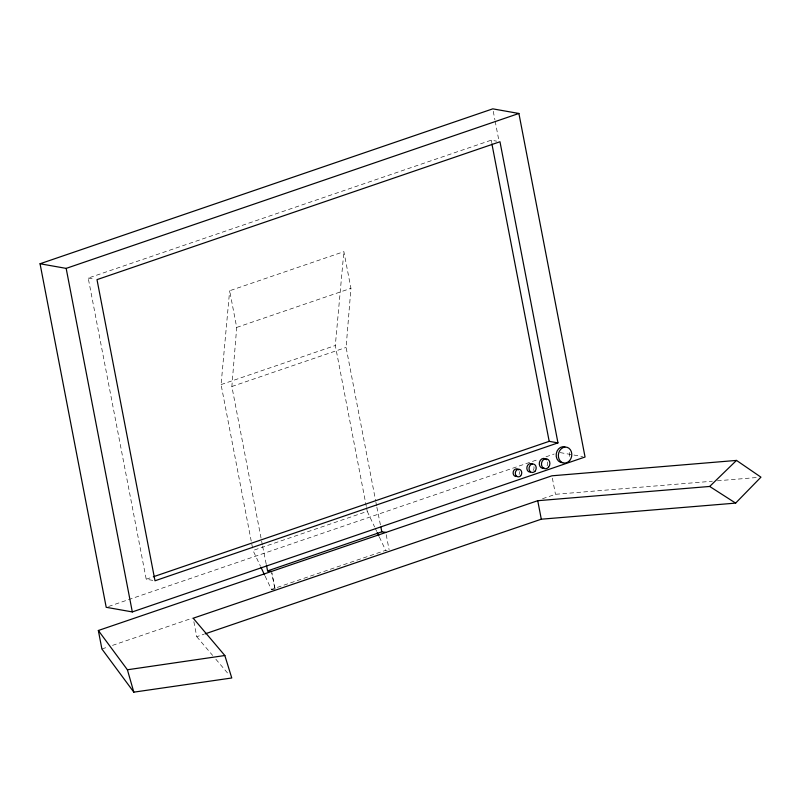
<?xml version="1.0" encoding="UTF-8"?>
<svg xmlns="http://www.w3.org/2000/svg" width="801" height="801" viewBox="0 0 801 801"><rect width="100%" height="100%" fill="white"/><g stroke="black" fill="none" stroke-linecap="round" stroke-linejoin="round"><path stroke-width="0.6" stroke-dasharray="4 3" d="M262.378 544.99L231.859 386.503L236.706 327.419L229.647 290.743L343.879 251.664L350.938 288.33L346.092 347.414L375.669 500.985M252.545 547.994L221.076 384.59L229.647 290.743M366.307 506.452L335.309 345.501L343.879 251.664M152.801 580.385L146.213 579.223L88.22 278.077L491.193 140.195L496.68 141.166M236.706 327.419L350.938 288.33M221.076 384.59L335.309 345.501M231.859 386.503L346.092 347.414M146.213 579.223L152.12 577.201M366.548 507.684L367.259 511.368L253.016 550.457L260.375 566.047M108.566 606.487L538.843 459.263M545.932 456.83L554.212 454.007M265.101 576.069L271.409 589.426L385.641 550.337L389.326 550.848M101.907 649L107.795 646.988M112.51 645.386L192.62 618.062M542.537 498.723L555.483 494.307L712.389 481.221M193.862 621.676L196.756 636.705L203.865 634.282M717.366 480.8L758.457 477.376M271.409 589.426L275.083 589.937M88.22 278.077L94.808 279.239M560.119 452.595L582.677 456.59M196.756 636.705L212.676 655.468M215.859 659.223L229.376 675.173M367.259 511.368L374.608 526.958M375.138 528.069L376.71 531.413M379.334 536.98L385.641 550.337M380.405 524.855L376.85 507.133M275.093 588.815L271.759 572.595L274.863 588.775M266.172 563.944L262.618 546.222M493.256 111.299L494.908 119.89M495.148 121.121L498.923 140.746M491.193 140.195L491.664 142.638M552.36 478.117L555.483 494.307M386.202 534.657L389.096 549.686M375.899 502.217L376.61 505.902M519.489 471.589A3.855 3.214 -80 0 1 519.068 474.512M533.937 466.643A4.285 3.564 -80 0 1 532.865 470.798M547.604 461.967A5.036 4.195 -80 0 1 547.053 465.792M569.461 452.435A8.04 6.688 -80 0 1 569.321 456.58"/><path stroke-width="1.2" d="M735.628 503.108L760.95 477.166L736.509 460.415L551.919 475.804L98.343 630.497L101.907 649L133.827 692.154L231.769 677.986L224.841 655.518L193.201 618.212L537.731 500.705L709.686 486.457L735.628 503.108L541.296 519.198L205.046 633.881M709.686 486.457L736.509 460.415M40.05 263.759L492.785 108.846L518.898 113.472L585.05 457.011L132.315 611.924L106.203 607.298L40.05 263.759L66.163 268.385L518.898 113.472M153.301 576.79L549.186 441.331L557.967 442.893L499.974 141.747L97.001 279.629L154.994 580.775L557.967 442.893M266.413 565.106L267.604 570.893L381.837 531.804L385.762 532.345M98.343 630.497L127.399 669.776L224.841 655.518M267.604 570.893L271.529 571.433M377.241 532.525L378.813 535.869M260.896 567.158L264.58 574.958M127.399 669.776L133.827 692.154M380.886 527.178L381.837 531.804M491.904 143.86L549.186 441.331M537.731 500.705L541.296 519.198M66.163 268.385L132.315 611.924M562.612 462.688A8.04 6.688 -80 0 1 556.254 453.827A8.04 6.688 -80 0 1 564.895 446.908M517.045 476.355A3.855 3.214 -80 0 1 513.251 471.759A3.855 3.214 -80 0 1 518.718 469.887M544.41 468.195A5.036 4.195 -80 0 1 539.453 462.197A5.036 4.195 -80 0 1 546.582 459.754M530.282 472.109A4.285 3.564 -80 0 1 526.998 466.833A4.285 3.564 -80 0 1 532.355 464.099M520.72 475.704A3.855 3.214 -80 0 0 519.489 469.326A3.855 3.214 -80 0 0 515.373 474.132A3.855 3.214 -80 0 0 520.72 475.704M535.058 471.178A4.285 3.564 -80 0 0 533.686 464.089A4.285 3.564 -80 0 0 529.121 469.436A4.285 3.564 -80 0 0 535.058 471.178M569.641 460.595A8.04 6.688 -80 0 0 567.078 447.298A8.04 6.688 -80 0 0 558.507 457.321A8.04 6.688 -80 0 0 569.641 460.595M548.535 467.233A5.036 4.195 -80 0 0 546.933 458.893A5.036 4.195 -80 0 0 541.556 465.181A5.036 4.195 -80 0 0 548.535 467.233"/></g></svg>
